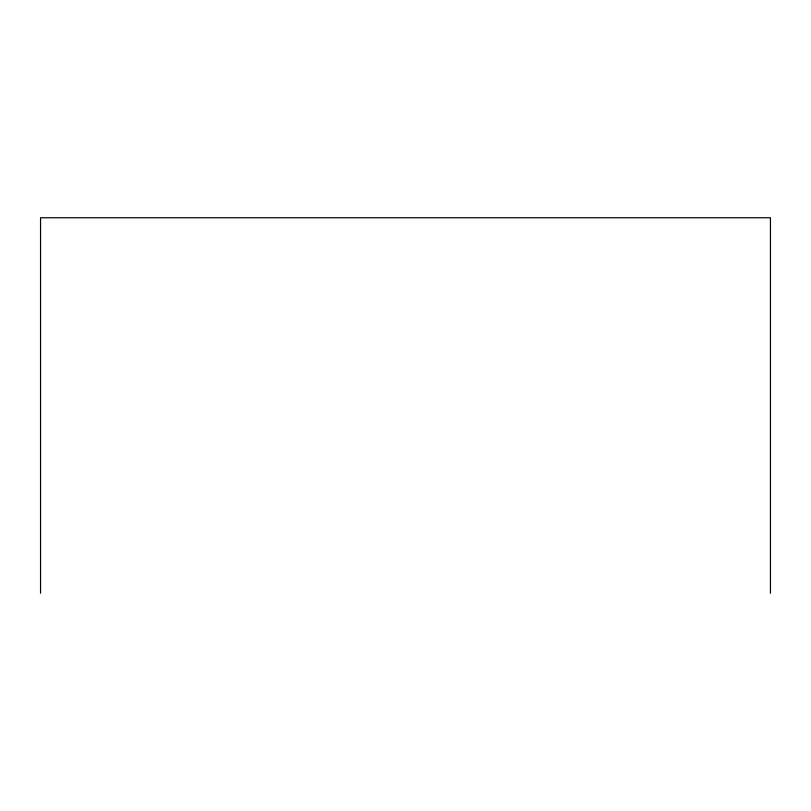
<?xml version="1.0" encoding="UTF-8"?>
<svg xmlns="http://www.w3.org/2000/svg" width="811" height="811" viewBox="0 0 811 811"><rect width="100%" height="100%" fill="white"/><g stroke="black" fill="none" stroke-linecap="round" stroke-linejoin="round"><path stroke-width="1.22" d="M770.45 593.246L770.45 217.754L40.55 217.754L40.55 593.246"/></g></svg>
